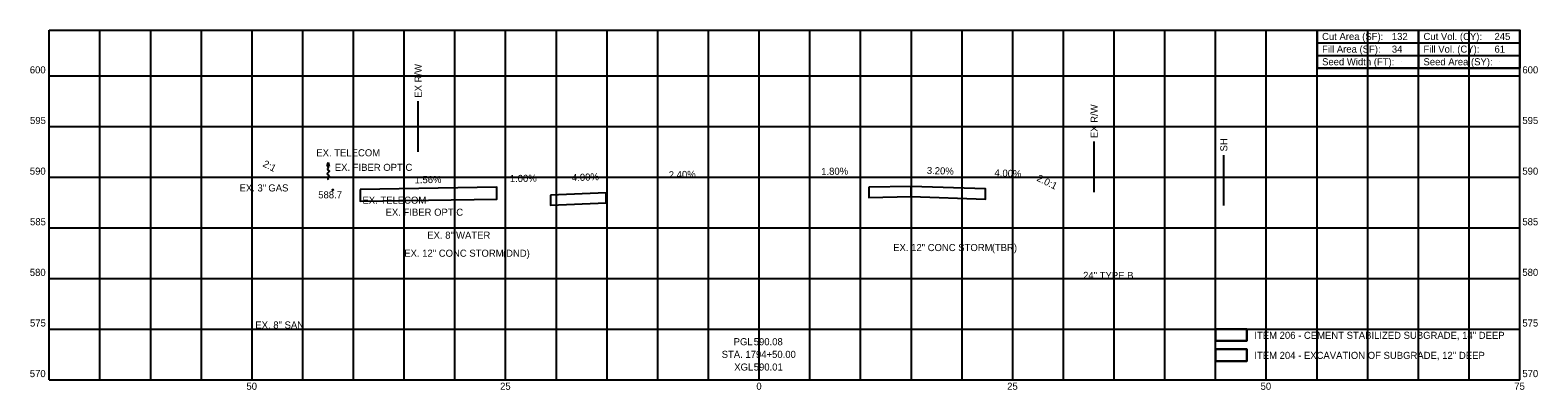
# Model space of a CAD drawing. Extents: x -72 to 77, y 569 to 605.
import ezdxf

# ---------------------------------------------------------------- set-up
doc = ezdxf.new("R2010")
doc.units = 0
for name, color, linetype in [('_CIVIL_CONSTRUCTION', 7, 'Continuous'), ('Default', 7, 'Continuous'), ('DR_P_Cells', 7, 'Continuous'), ('DR_X_Culvert', 7, 'Continuous'), ('DR_X_Culvert3D', 7, 'Continuous'), ('DR_X_GenericNode', 7, 'Continuous'), ('DR_X_Storm_Sewer', 7, 'Continuous'), ('DT_X_Contour_Major', 7, 'Continuous'), ('DT_X_Spot_Elev', 7, 'Continuous'), ('DT_X_Void', 7, 'Continuous'), ('MD_P_Surface_Finished_Grade', 7, 'Continuous'), ('MD_P_Surface_Finished_Grade_Seeded', 7, 'Continuous'), ('VL_Unsuitable_Remove_Replace', 7, 'Continuous')]:
    doc.layers.add(name, color=color, linetype=linetype)

msp = doc.modelspace()

# ---------------------------------------------------------------- linework, layer by layer
at = {"layer": '_CIVIL_CONSTRUCTION'}
for p, q in [((-70, 604.53), (75, 604.53)), ((-70, 570), (-70, 604.53)), ((-65, 570), (-65, 604.53)), ((-60, 570), (-60, 604.53)), ((-55, 570), (-55, 604.53)), ((-50, 570), (-50, 604.53)), ((-45, 570), (-45, 604.53)), ((-40, 570), (-40, 604.53)), ((-35, 570), (-35, 604.53)), ((-30, 570), (-30, 604.53)), ((-25, 570), (-25, 604.53)), ((-20, 570), (-20, 604.53)), ((-15, 570), (-15, 604.53)), ((-10, 570), (-10, 604.53)), ((-5, 570), (-5, 604.53)), ((0, 570), (0, 604.53)), ((5, 570), (5, 604.53)), ((10, 570), (10, 604.53)), ((15, 570), (15, 604.53)), ((20, 570), (20, 604.53)), ((25, 570), (25, 604.53)), ((30, 570), (30, 604.53)), ((35, 570), (35, 604.53)), ((40, 570), (40, 604.53)), ((45, 570), (45, 604.53)), ((50, 570), (50, 604.53)), ((55, 570), (55, 604.53)), ((60, 570), (60, 604.53)), ((65, 570), (65, 604.53)), ((70, 570), (70, 604.53)), ((75, 570), (75, 604.53)), ((-70, 600), (75, 600)), ((-70, 595), (75, 595)), ((-70, 590), (75, 590)), ((-70, 585), (75, 585)), ((-70, 580), (75, 580)), ((-70, 575), (75, 575)), ((-70, 570), (75, 570))]:
    msp.add_line(p, q, dxfattribs=at)
at = {"layer": 'Default'}
msp.add_line((-42.03, 588.74), (-42.03, 588.74), dxfattribs=at)
msp.add_circle((75, 604.53), 0.000417, dxfattribs=at)
msp.add_circle((75, 604.53), 0.000417, dxfattribs=at)
msp.add_circle((75, 604.53), 0.000417, dxfattribs=at)
msp.add_circle((75, 604.53), 0.000417, dxfattribs=at)
msp.add_circle((75, 604.53), 0.000417, dxfattribs=at)
msp.add_circle((75, 604.53), 0.000417, dxfattribs=at)
msp.add_circle((75, 604.53), 0.000417, dxfattribs=at)
msp.add_circle((75, 604.53), 0.000417, dxfattribs=at)
msp.add_circle((75, 604.53), 0.000417, dxfattribs=at)
msp.add_circle((75, 604.53), 0.000417, dxfattribs=at)
msp.add_circle((75, 604.53), 0.000417, dxfattribs=at)
msp.add_circle((75, 604.53), 0.000417, dxfattribs=at)
at = {"layer": 'DR_P_Cells'}
for p, q in [((-33.63, 592.5), (-33.63, 597.5)), ((33.03, 588.51), (33.03, 593.51))]:
    msp.add_line(p, q, dxfattribs=at)
at = {"layer": 'DR_X_GenericNode'}
msp.add_lwpolyline([(55, 604.53), (75, 604.53), (75, 600.78), (55, 600.78)], close=True, dxfattribs=at)
at = {"layer": 'DT_X_Contour_Major'}
for p, q in [((-42.6, 591.08), (-42.5, 591.48)), ((-42.39, 591.08), (-42.6, 591.08)), ((-42.5, 591.48), (-42.39, 591.08))]:
    msp.add_line(p, q, dxfattribs=at)
msp.add_spline([(-42.5, 591.08), (-42.5, 591.06), (-42.54, 590.9), (-42.57, 590.79), (-42.39, 590.58), (-42.59, 590.34), (-42.39, 590.06), (-42.5, 590), (-42.5, 589.73)], degree=3, dxfattribs=at)
at = {"layer": 'DT_X_Spot_Elev'}
msp.add_line((45.81, 587.19), (45.81, 592.19), dxfattribs=at)
at = {"layer": 'DT_X_Void'}
for points in [[(-39.36, 588.79), (-39.36, 587.62), (-25.86, 587.83), (-25.86, 589)], [(10.81, 589), (10.81, 588), (14.97, 588.08), (14.97, 589.08)], [(14.97, 589.08), (14.97, 588.08), (22.3, 587.84), (22.3, 588.84)], [(-20.59, 588.23), (-20.59, 587.23), (-15.09, 587.45), (-15.09, 588.45)], [(45, 575), (45, 573.83), (48.07, 573.83), (48.07, 575)], [(45, 573.01), (45, 571.84), (48.07, 571.84), (48.07, 573.01)]]:
    msp.add_lwpolyline(points, close=True, dxfattribs=at)
at = {"layer": 'MD_P_Surface_Finished_Grade'}
msp.add_circle((-42.03, 588.74), 0.05, dxfattribs=at)
at = {"layer": 'MD_P_Surface_Finished_Grade_Seeded'}
for points in [[(48.07, 573.83), (45, 573.83), (45, 575), (48.07, 575)], [(48.07, 571.84), (45, 571.84), (45, 573.01), (48.07, 573.01)]]:
    msp.add_lwpolyline(points, close=True, dxfattribs=at)
at = {"layer": 'VL_Unsuitable_Remove_Replace'}
for p, q in [((55, 604.53), (75, 604.53)), ((55, 604.53), (55, 602.03)), ((65, 604.53), (65, 600.78)), ((75, 604.53), (75, 602.03)), ((55, 603.28), (75, 603.28)), ((55, 602.03), (75, 602.03)), ((63.3, 601.4), (63.3, 601.4)), ((72.95, 601.4), (72.95, 601.4))]:
    msp.add_line(p, q, dxfattribs=at)
msp.add_lwpolyline([(55, 602.03), (55, 600.78), (75, 600.78), (75, 602.03)], dxfattribs=at)

# ---------------------------------------------------------------- texts
at = {"layer": 'DR_P_Cells'}
for p in [(-33.28, 597.85), (33.38, 593.86)]:
    msp.add_text('EX R/W', height=0.7, rotation=90, dxfattribs=at).set_placement(p)
at = {"layer": 'DR_X_Culvert'}
for s, p in [('EX. 3"', (-51.24, 588.59)), ('GAS', (-48.4, 588.59))]:
    msp.add_text(s, height=0.7, dxfattribs=at).set_placement(p)
at = {"layer": 'DR_X_Culvert3D'}
for s, p in [('EX. TELECOM', (-43.67, 592.06)), ('EX. FIBER OPTIC', (-41.85, 590.62)), ('EX. TELECOM', (-39.12, 587.38)), ('EX. FIBER OPTIC', (-36.84, 586.19))]:
    msp.add_text(s, height=0.7, dxfattribs=at).set_placement(p)
at = {"layer": 'DR_X_Storm_Sewer'}
for s, p in [('EX. 8"', (-32.73, 583.92)), ('WATER', (-29.89, 583.92))]:
    msp.add_text(s, height=0.7, dxfattribs=at).set_placement(p)
at = {"layer": 'DT_X_Spot_Elev'}
msp.add_text('SH', height=0.7, rotation=90, dxfattribs=at).set_placement((46.16, 592.54))
at = {"layer": 'MD_P_Surface_Finished_Grade_Seeded'}
for s, p in [('Cut Area (SF):', (55.5, 603.55)), ('132', (62.38, 603.55)), ('Cut Vol. (CY):', (65.5, 603.55)), ('245', (72.5, 603.55)), ('Fill Area (SF):', (55.5, 602.3)), ('34', (62.38, 602.3)), ('Fill Vol. (CY):', (65.5, 602.3)), ('61', (72.5, 602.3)), ('600', (-71.92, 600.25)), ('Seed Width (FT):', (55.5, 601.05)), ('Seed Area (SY):', (65.5, 601.05)), ('600', (75.25, 600.25)), ('595', (-71.9, 595.25)), ('595', (75.25, 595.25)), ('590', (-71.92, 590.25)), ('590', (75.25, 590.25)), ('588.7', (-43.48, 587.91)), ('585', (-71.9, 585.25)), ('585', (75.25, 585.25)), ('EX. 12" CONC STORM ', (-35, 582.14)), ('(DND)', (-25.27, 582.14)), ('EX. 12" CONC STORM ', (13.21, 582.7)), ('(TBR)', (22.93, 582.7)), ('580', (-71.92, 580.25)), ('24" TYPE B', (31.94, 579.95)), ('580', (75.25, 580.25)), ('575', (-71.9, 575.25)), ('EX. 8" SAN', (-49.68, 575.05)), ('575', (75.25, 575.25)), ('PGL ', (-2.52, 573.4)), ('590.08', (-0.54, 573.4)), ('ITEM 206 - CEMENT STABILIZED SUBGRADE, 14" DEEP', (48.82, 574.03)), ('STA. 1794+50.00', (-3.7, 572.15)), ("ITEM 204 - EXCAVATION OF SUBGRADE, 12'' DEEP", (48.82, 572.05)), ('570', (-71.92, 570.25)), ('XGL ', (-2.46, 570.9)), ('590.01', (-0.54, 570.9)), ('570', (75.25, 570.25)), ('50', (-50.56, 569)), ('25', (-25.55, 569)), ('0', (-0.28, 569)), ('25', (24.45, 569)), ('50', (49.44, 569)), ('75', (74.45, 569))]:
    msp.add_text(s, height=0.7, dxfattribs=at).set_placement(p)
for s, rotation, p in [('2:1', 332.5826, (-49.01, 591.1)), ('1.00%', 0.5729, (-24.59, 589.52)), ('4.00%', 2.2906, (-18.45, 589.6)), ('2.40%', 1.3748, (-8.91, 589.88)), ('1.80%', 1.0312, (6.12, 590.21)), ('3.20%', 358.1672, (16.52, 590.32)), ('4.00%', 357.7094, (23.19, 590.09)), ('2.0:1', 333.4349, (27.3, 589.68)), ('1.56%', 0.8937, (-33.98, 589.39))]:
    msp.add_text(s, height=0.7, rotation=rotation, dxfattribs=at).set_placement(p)

doc.saveas('drawing.dxf')
